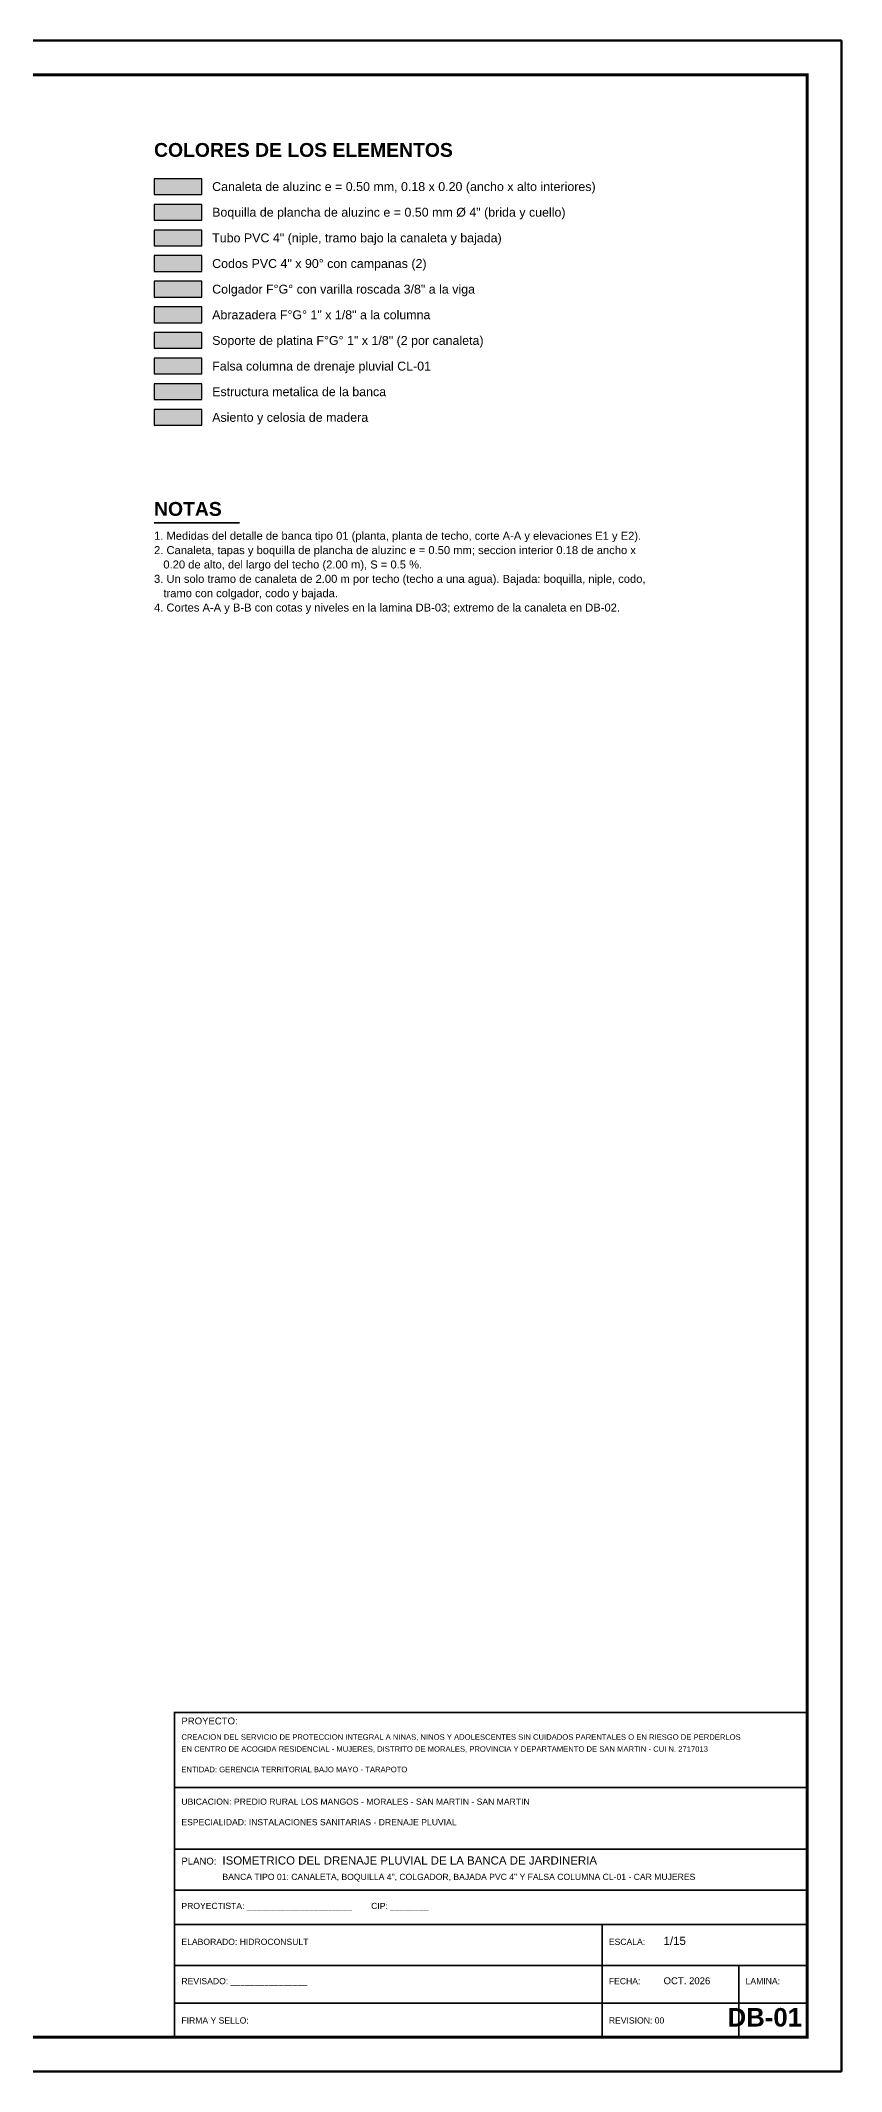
# Model space of a CAD drawing. Header units: metres. Extents: x 0 to 18.2, y -10 to 8.9.
# Drawn here: x 9.1 to 12.62, y 0 to 8.91 of the extents above; entities that cross this region are included whole.
import ezdxf
from ezdxf.enums import TextEntityAlignment as Align

# ---------------------------------------------------------------- set-up
doc = ezdxf.new("R2010")
doc.units = ezdxf.units.M
doc.header["$LTSCALE"] = 0.25
for name, color, linetype in [('LEYENDA', 7, 'CONTINUOUS'), ('ROTULO-TEXTO', 7, 'CONTINUOUS'), ('TEXTOS-NOTAS', 7, 'CONTINUOUS')]:
    doc.layers.add(name, color=color, linetype=linetype)
for name, color, linetype, lineweight in [('MARCO', 7, 'CONTINUOUS', 50), ('ROTULO', 7, 'CONTINUOUS', 35), ('TITULOS', 160, 'CONTINUOUS', 35)]:
    doc.layers.add(name, color=color, linetype=linetype, lineweight=lineweight)
doc.styles.get("Standard").update_dxf_attribs({"font": 'arial.ttf'})
doc.styles.add('TITULOS', font='arialbd.ttf')

msp = doc.modelspace()

# ---------------------------------------------------------------- linework, layer by layer
at = {"layer": 'LEYENDA'}
for points in [[(9.6, 8.235), (9.81, 8.235), (9.81, 8.304), (9.6, 8.304)], [(9.6, 8.1225), (9.81, 8.1225), (9.81, 8.1915), (9.6, 8.1915)], [(9.6, 8.01), (9.81, 8.01), (9.81, 8.079), (9.6, 8.079)], [(9.6, 7.8975), (9.81, 7.8975), (9.81, 7.9665), (9.6, 7.9665)], [(9.6, 7.785), (9.81, 7.785), (9.81, 7.854), (9.6, 7.854)], [(9.6, 7.6725), (9.81, 7.6725), (9.81, 7.7415), (9.6, 7.7415)], [(9.6, 7.56), (9.81, 7.56), (9.81, 7.629), (9.6, 7.629)], [(9.6, 7.4475), (9.81, 7.4475), (9.81, 7.5165), (9.6, 7.5165)], [(9.6, 7.335), (9.81, 7.335), (9.81, 7.404), (9.6, 7.404)], [(9.6, 7.2225), (9.81, 7.2225), (9.81, 7.2915), (9.6, 7.2915)]]:
    msp.add_lwpolyline(points, close=True, dxfattribs=at)
at = {"layer": 'LEYENDA', "true_color": 0xccd2da}
for points in [[(9.6, 8.235), (9.81, 8.235), (9.6, 8.304), (9.81, 8.304)], [(9.6, 8.1225), (9.81, 8.1225), (9.6, 8.1915), (9.81, 8.1915)]]:
    msp.add_solid(points, dxfattribs=at)
at = {"layer": 'LEYENDA', "true_color": 0xb4d6f6}
msp.add_solid([(9.6, 8.01), (9.81, 8.01), (9.6, 8.079), (9.81, 8.079)], dxfattribs=at)
at = {"layer": 'LEYENDA', "true_color": 0x3c64be}
msp.add_solid([(9.6, 7.8975), (9.81, 7.8975), (9.6, 7.9665), (9.81, 7.9665)], dxfattribs=at)
at = {"layer": 'LEYENDA', "true_color": 0xec9632}
msp.add_solid([(9.6, 7.785), (9.81, 7.785), (9.6, 7.854), (9.81, 7.854)], dxfattribs=at)
at = {"layer": 'LEYENDA', "true_color": 0xd64646}
msp.add_solid([(9.6, 7.6725), (9.81, 7.6725), (9.6, 7.7415), (9.81, 7.7415)], dxfattribs=at)
at = {"layer": 'LEYENDA', "true_color": 0x92a0b2}
msp.add_solid([(9.6, 7.56), (9.81, 7.56), (9.6, 7.629), (9.81, 7.629)], dxfattribs=at)
at = {"layer": 'LEYENDA', "true_color": 0xdcdcd6}
msp.add_solid([(9.6, 7.4475), (9.81, 7.4475), (9.6, 7.5165), (9.81, 7.5165)], dxfattribs=at)
at = {"layer": 'LEYENDA', "true_color": 0x78808c}
msp.add_solid([(9.6, 7.335), (9.81, 7.335), (9.6, 7.404), (9.81, 7.404)], dxfattribs=at)
at = {"layer": 'LEYENDA', "true_color": 0xc49662}
msp.add_solid([(9.6, 7.2225), (9.81, 7.2225), (9.6, 7.2915), (9.81, 7.2915)], dxfattribs=at)
at = {"layer": 'MARCO'}
msp.add_lwpolyline([(0, 0), (12.615, 0), (12.615, 8.91), (0, 8.91)], close=True, dxfattribs=at)
at = {"layer": 'MARCO', "const_width": 0.012}
msp.add_lwpolyline([(0.375, 0.15), (12.465, 0.15), (12.465, 8.76), (0.375, 8.76)], close=True, dxfattribs=at)
at = {"layer": 'ROTULO'}
for p, q in [((9.69, 1.245), (12.465, 1.245)), ((9.69, 0.975), (12.465, 0.975)), ((9.69, 0.795), (12.465, 0.795)), ((9.69, 0.645), (12.465, 0.645)), ((11.565, 0.645), (11.565, 0.15)), ((9.69, 0.465), (12.465, 0.465)), ((12.165, 0.465), (12.165, 0.15)), ((9.69, 0.3), (12.465, 0.3))]:
    msp.add_line(p, q, dxfattribs=at)
at = {"layer": 'ROTULO', "const_width": 0.0075}
msp.add_lwpolyline([(9.69, 0.15), (12.465, 0.15), (12.465, 1.575), (9.69, 1.575)], close=True, dxfattribs=at)
at = {"layer": 'TITULOS'}
msp.add_line((9.6, 6.795), (9.975, 6.795), dxfattribs=at)

# ---------------------------------------------------------------- texts
at = {"layer": 'LEYENDA'}
for s, p in [('Canaleta de aluzinc e = 0.50 mm, 0.18 x 0.20 (ancho x alto interiores)', (9.855, 8.2695)), ('Boquilla de plancha de aluzinc e = 0.50 mm Ø 4" (brida y cuello)', (9.855, 8.157)), ('Tubo PVC 4" (niple, tramo bajo la canaleta y bajada)', (9.855, 8.0445)), ('Codos PVC 4" x 90° con campanas (2)', (9.855, 7.932)), ('Colgador F°G° con varilla roscada 3/8" a la viga', (9.855, 7.8195)), ('Abrazadera F°G° 1" x 1/8" a la columna', (9.855, 7.707)), ('Soporte de platina F°G° 1" x 1/8" (2 por canaleta)', (9.855, 7.5945)), ('Falsa columna de drenaje pluvial CL-01', (9.855, 7.482)), ('Estructura metalica de la banca', (9.855, 7.3695)), ('Asiento y celosia de madera', (9.855, 7.257))]:
    msp.add_text(s, height=0.039, dxfattribs=at).set_placement(p, align=Align.MIDDLE_LEFT)
at = {"layer": 'ROTULO-TEXTO'}
for s, height, p in [('PROYECTO:', 0.03, (9.72, 1.5225)), ('CREACION DEL SERVICIO DE PROTECCION INTEGRAL A NINAS, NINOS Y ADOLESCENTES SIN CUIDADOS PARENTALES O EN RIESGO DE PERDERLOS', 0.024, (9.72, 1.455)), ('EN CENTRO DE ACOGIDA RESIDENCIAL - MUJERES, DISTRITO DE MORALES, PROVINCIA Y DEPARTAMENTO DE SAN MARTIN - CUI N. 2717013', 0.024, (9.72, 1.4025)), ('ENTIDAD: GERENCIA TERRITORIAL BAJO MAYO - TARAPOTO', 0.024, (9.72, 1.3125)), ('UBICACION: PREDIO RURAL LOS MANGOS - MORALES - SAN MARTIN - SAN MARTIN', 0.027, (9.72, 1.17)), ('ESPECIALIDAD: INSTALACIONES SANITARIAS - DRENAJE PLUVIAL', 0.027, (9.72, 1.08)), ('PLANO:', 0.03, (9.72, 0.9075)), ('ISOMETRICO DEL DRENAJE PLUVIAL DE LA BANCA DE JARDINERIA', 0.036, (9.9, 0.9075)), ('BANCA TIPO 01: CANALETA, BOQUILLA 4", COLGADOR, BAJADA PVC 4" Y FALSA COLUMNA CL-01 - CAR MUJERES', 0.027, (9.9, 0.84)), ('PROYECTISTA: ______________________        CIP: ________', 0.027, (9.72, 0.7125)), ('ELABORADO: HIDROCONSULT', 0.027, (9.72, 0.555)), ('ESCALA:', 0.027, (11.595, 0.555)), ('1/15', 0.036, (11.835, 0.555)), ('REVISADO: ________________', 0.027, (9.72, 0.3825)), ('FECHA:', 0.027, (11.595, 0.3825)), ('OCT. 2026', 0.03, (11.835, 0.3825)), ('LAMINA:', 0.027, (12.195, 0.3825)), ('FIRMA Y SELLO:', 0.027, (9.72, 0.21)), ('REVISION: 00', 0.027, (11.595, 0.21))]:
    msp.add_text(s, height=height, dxfattribs=at).set_placement(p)
at = {"layer": 'TEXTOS-NOTAS'}
for s, p in [('2. Canaleta, tapas y boquilla de plancha de aluzinc e = 0.50 mm; seccion interior 0.18 de ancho x', (9.6, 6.657)), ('1. Medidas del detalle de banca tipo 01 (planta, planta de techo, corte A-A y elevaciones E1 y E2).', (9.6, 6.72)), ('   0.20 de alto, del largo del techo (2.00 m), S = 0.5 %.', (9.6, 6.594)), ('3. Un solo tramo de canaleta de 2.00 m por techo (techo a una agua). Bajada: boquilla, niple, codo,', (9.6, 6.531)), ('   tramo con colgador, codo y bajada.', (9.6, 6.468)), ('4. Cortes A-A y B-B con cotas y niveles en la lamina DB-03; extremo de la canaleta en DB-02.', (9.6, 6.405))]:
    msp.add_text(s, height=0.0351, dxfattribs=at).set_placement(p)
at = {"layer": 'TITULOS', "style": 'TITULOS'}
for s, p in [('COLORES DE LOS ELEMENTOS', (9.6, 8.4)), ('NOTAS', (9.6, 6.825))]:
    msp.add_text(s, height=0.06075, dxfattribs=at).set_placement(p)
msp.add_text('DB-01', height=0.081, dxfattribs=at).set_placement((12.4425, 0.1725), align=Align.BOTTOM_RIGHT)

doc.saveas('drawing.dxf')
